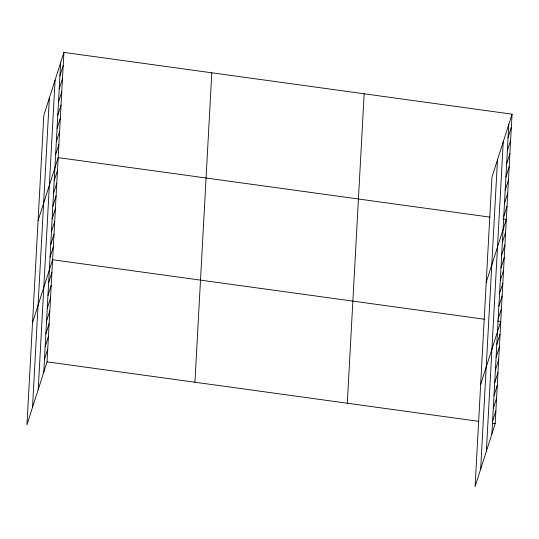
<?xml version="1.0" encoding="UTF-8"?>
<svg xmlns="http://www.w3.org/2000/svg" width="539" height="539" viewBox="0 0 539 539"><rect width="100%" height="100%" fill="white"/><g stroke="black" fill="none" stroke-linecap="round" stroke-linejoin="round"><path stroke-width="0.81" d="M32.502 407.423L49.366 97.983M38.229 389.488L55.093 80.048M43.78 372.085L60.644 62.645M63.912 52.411L43.814 115.386L26.95 424.826L47.048 361.851L63.912 52.411L512.05 114.174L495.186 423.614L475.088 486.589L491.952 177.149L512.05 114.174M194.936 382.232L211.8 72.792M347.298 403.233L364.162 93.793M480.647 469.179L497.504 159.746M486.367 451.251L503.231 141.811M491.918 433.841L508.782 124.408M59.93 75.797L63.198 65.563M59.209 88.948L62.477 78.714M58.495 102.1L61.763 91.866M57.781 115.252L61.042 105.017M57.06 128.403L60.328 118.169M56.346 141.555L59.613 131.321M55.632 154.706L58.892 144.472M38.08 220.599L58.178 157.624L489.884 217.116M54.217 180.619L57.484 170.385M53.523 193.386L56.784 183.152M52.829 206.147L56.09 195.913M52.128 218.915L55.396 208.681M51.434 231.676L54.702 221.441M50.74 244.443L54.008 234.209M50.046 257.204L53.307 246.97M32.515 322.713L52.613 259.737L484.318 319.229M48.651 282.732L51.919 272.498M47.958 295.5L51.225 285.266M47.264 308.261L50.525 298.027M46.563 321.028L49.831 310.794M45.869 333.789L49.137 323.562M45.175 346.557L48.443 336.323M44.481 359.318L47.742 349.09M508.068 137.56L511.336 127.325M507.354 150.704L510.615 140.477M506.633 163.856L509.901 153.628M505.919 177.008L509.187 166.773M505.198 190.159L508.466 179.925M504.484 203.311L507.751 193.077M503.77 216.462L507.031 206.228M486.218 282.355L506.316 219.38L503.028 218.928M502.355 242.382L505.622 232.147M501.661 255.142L504.928 244.908M500.967 267.91L504.228 257.676M500.266 280.671L503.534 270.437M499.572 293.438L502.84 283.204M498.878 306.199L502.146 295.965M498.184 318.967L501.445 308.732M480.653 384.475L500.751 321.493L497.463 321.042M496.79 344.495L500.057 334.261M496.096 357.256L499.363 347.022M495.402 370.024L498.663 359.789M494.701 382.784L497.969 372.55M494.007 395.552L497.275 385.318M493.313 408.313L496.581 398.078M492.619 421.08L495.88 410.846M47.048 361.851L478.753 421.343M492.72 423.27L495.186 423.614"/></g></svg>
